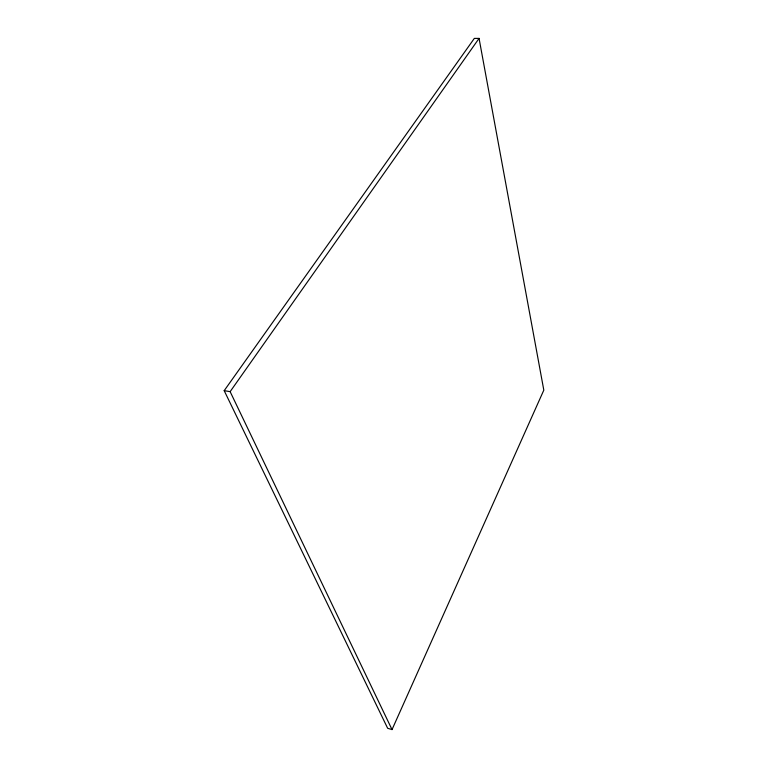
<?xml version="1.0" encoding="UTF-8"?>
<svg xmlns="http://www.w3.org/2000/svg" width="768" height="768" viewBox="0 0 768 768"><rect width="100%" height="100%" fill="white"/><g stroke="black" fill="none" stroke-linecap="round" stroke-linejoin="round"><path stroke-width="1.15" d="M392.026 729.6L543.811 390.144L479.059 38.4L474.336 38.4L224.189 390.662L387.658 728.275L392.026 729.6L230.141 391.651L224.189 390.662M230.141 391.651L479.059 38.4"/></g></svg>
